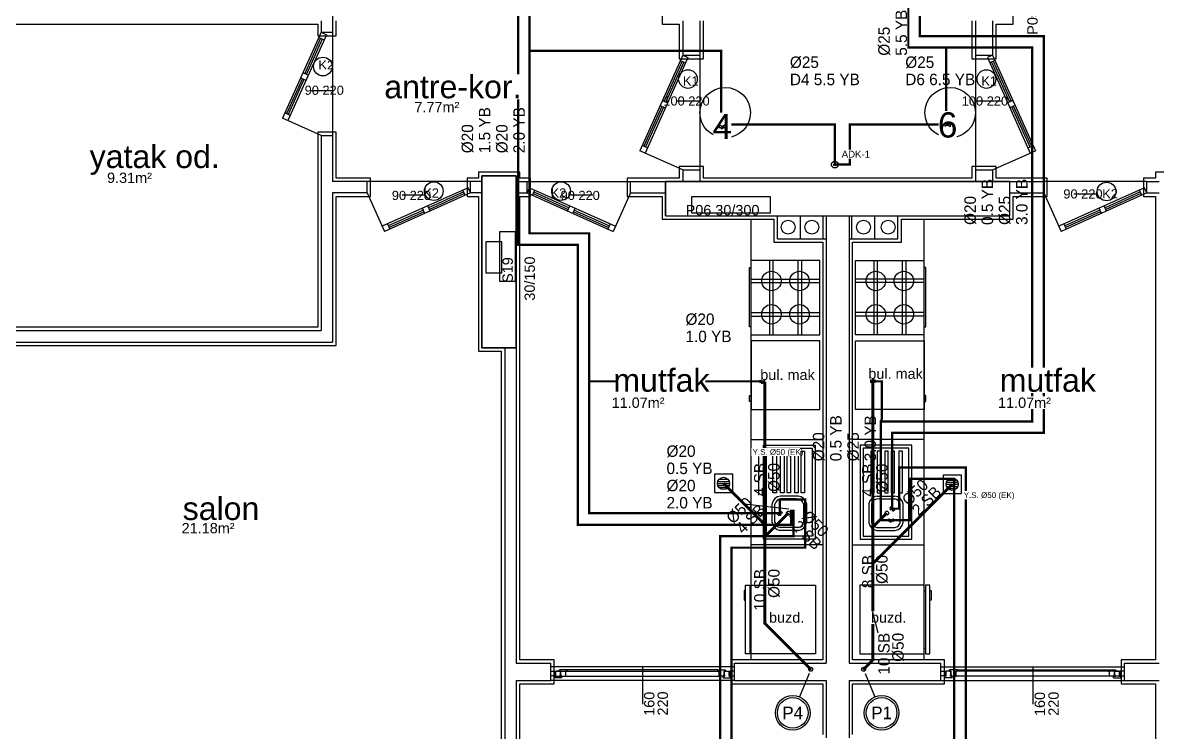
# Model space of a CAD drawing. Header units: centimetres. Extents: x -7420 to 31836, y -2 to 2802.
# Drawn here: x 10500 to 11489, y 514 to 1133 of the extents above; entities that cross this region are included whole.
import ezdxf
from ezdxf.enums import TextEntityAlignment as Align

# ---------------------------------------------------------------- set-up
doc = ezdxf.new("R2010")
doc.units = ezdxf.units.CM
doc.linetypes.add('BASMA HATTI', pattern=[31, 25, -6])
doc.linetypes.add('PISSU HATTI', pattern=[26, 20, -6])
for name, color, linetype in [('ROTAS-CIHAZ', 135, 'CONTINUOUS'), ('ROTAS-MIMARI', 8, 'CONTINUOUS'), ('ROTAS-MIMARI-KOLON', 8, 'CONTINUOUS'), ('ROTAS-MIMARI-YAZI', 8, 'CONTINUOUS'), ('ROTAS-PISSU-BORU-TAVANDAN', 6, 'PISSU HATTI'), ('ROTAS-PISSU-KOLONNO', 211, 'CONTINUOUS'), ('ROTAS-SEMBOL-KILAVUZ', 8, 'Continuous'), ('ROTAS-SICAKSU-BORU', 1, 'BASMA HATTI'), ('ROTAS-SOGUKSU-BORU', 5, 'CONTINUOUS'), ('ROTAS-TEFRIS', 15, 'CONTINUOUS'), ('ROTAS-TEMIZSU-CAP', 101, 'CONTINUOUS'), ('ROTAS-VANA', 1, 'CONTINUOUS')]:
    doc.layers.add(name, color=color, linetype=linetype)
doc.styles.add('ROTAS', font='arial.ttf')

# ---------------------------------------------------------------- blocks, each defined once
blk = doc.blocks.new('ROTAS-PIS-SU-CAP-SB')
for tag, p in [('PSCP_001', (0.833, 1.29)), ('PS_001', (0.833, 0.066))]:
    blk.add_attdef(tag, p, '', height=1)
blk = doc.blocks.new('ROTAS-YER-SUZGECI-PLAN')
for p, q in [((-6.7, 0), (6.7, 0)), ((-6.3, 2.3), (6.3, 2.3)), ((-4.9, 4.5), (4.9, 4.5)), ((-6.3, -2.3), (6.3, -2.3)), ((-4.9, -4.5), (4.9, -4.5))]:
    blk.add_line(p, q)
blk.add_lwpolyline([(-10, -10), (10, -10), (10, 10), (-10, 10)], close=True)
blk.add_circle((0, 0), 6.67)
blk = doc.blocks.new('ROTAS-PIS-SU-KOLON')
h = blk.add_hatch(color=256)
h.dxf.hatch_style = 1
h.paths.add_polyline_path([(1.5, 0), (1.5, 0.4), (1.3, 0.8), (1.1, 1.1), (0.8, 1.3), (0.4, 1.5), (0, 1.5), (-0.4, 1.5), (-0.8, 1.3), (-1.1, 1.1), (-1.3, 0.8), (-1.5, 0.4), (-1.5, 0), (-1.5, -0.4), (-1.3, -0.8), (-1.1, -1.1), (-0.8, -1.3), (-0.4, -1.5), (0, -1.5), (0.4, -1.5), (0.8, -1.3), (1.1, -1.1), (1.3, -0.8), (1.5, -0.4)])
blk.add_circle((0, 0), 3.5)
blk = doc.blocks.new('ROTAS-KURESEL-VANA')
for p, q in [((0, 3.1), (0, 8)), ((0, 8), (5.4, 8))]:
    blk.add_line(p, q)
for points in [[(-9, 5.8), (-9, -5), (0, 0.4)], [(9, 5.8), (9, -5), (0, 0.4)]]:
    blk.add_lwpolyline(points, close=True)
blk.add_circle((0, 0.4), 2.71)
blk.add_attdef('CAP', text='', height=10).set_placement((-1.1, 0), align=Align.CENTER)
blk = doc.blocks.new('ROTAS-TEMIZ-SU-CAP-MB')
for tag, p in [('SOCP_001', (0.833, 4.917)), ('SO_001', (0.833, 3.417)), ('SCCP_001', (0.833, 1.917)), ('SC_001', (0.833, 0.417))]:
    blk.add_attdef(tag, p, '', height=1)
blk = doc.blocks.new('ROTAS-KOLON-NO-PIS-SU')
for radius in [27.5, 24.3]:
    blk.add_circle((0, 0), radius)
blk.add_attdef('K', text='', height=20).set_placement((0, 0), align=Align.MIDDLE_CENTER)

msp = doc.modelspace()

# ---------------------------------------------------------------- linework, layer by layer
at = {"layer": 'ROTAS-MIMARI'}
for p, q in [((10770.41, 1154.24), (10770.41, 1124.24)), ((11057.41, 1141.26), (11057.41, 1131.24)), ((11363.41, 1131.24), (11363.41, 1141.26)), ((10435.41, 1131.24), (10757.41, 1131.24)), ((10757.41, 1131.24), (10757.41, 1121.24)), ((10760.41, 1134.24), (10760.41, 1124.24)), ((10773.41, 1121.24), (10773.41, 1134.24)), ((11057.41, 1131.24), (11072.41, 1131.24)), ((11072.41, 1131.24), (11072.41, 1101.24)), ((11075.41, 1134.24), (11075.41, 1104.24)), ((11090.41, 1134.24), (11090.41, 1104.24)), ((11093.41, 1101.24), (11093.41, 1134.24)), ((11327.41, 1134.24), (11327.41, 1101.24)), ((11330.41, 1134.24), (11330.41, 1104.24)), ((11345.41, 1134.24), (11345.41, 1104.24)), ((11348.41, 1101.24), (11348.41, 1131.24)), ((11348.41, 1131.24), (11363.41, 1131.24)), ((10760.41, 1124.24), (10726.77, 1049.35)), ((10764.97, 1122.19), (10731.33, 1047.31)), ((10759.85, 1119.01), (10746.1, 1088.41)), ((10761.29, 1118.36), (10747.54, 1087.76)), ((10757.41, 1121.24), (10773.41, 1121.24)), ((10758.36, 1119.68), (10762.92, 1117.63)), ((10760.41, 1124.24), (10770.41, 1124.24)), ((10760.41, 1124.24), (10764.97, 1122.19)), ((10770.41, 1124.24), (10770.41, 1034.24)), ((11075.41, 1104.24), (11038.03, 1021.03)), ((11079.97, 1102.19), (11042.59, 1018.99)), ((11074.85, 1099.01), (11059.23, 1064.25)), ((11076.29, 1098.36), (11060.67, 1063.6)), ((11072.41, 1101.24), (11093.41, 1101.24)), ((11073.36, 1099.68), (11077.92, 1097.63)), ((11075.41, 1104.24), (11090.41, 1104.24)), ((11075.41, 1104.24), (11079.97, 1102.19)), ((11090.41, 1104.24), (11090.41, 1004.24)), ((11327.41, 1101.24), (11348.41, 1101.24)), ((11330.41, 1104.24), (11345.41, 1104.24)), ((11330.41, 1104.24), (11330.41, 1004.24)), ((11345.41, 1104.24), (11340.85, 1102.19)), ((11340.85, 1102.19), (11378.24, 1018.99)), ((11347.46, 1099.68), (11342.9, 1097.63)), ((11344.54, 1098.36), (11360.16, 1063.6)), ((11345.41, 1104.24), (11382.8, 1021.03)), ((11345.98, 1099.01), (11361.59, 1064.25)), ((10744.61, 1089.08), (10749.17, 1087.03)), ((10744.05, 1083.85), (10730.3, 1053.25)), ((10745.49, 1083.2), (10731.74, 1052.6)), ((10742.56, 1084.51), (10747.12, 1082.47)), ((10751.62, 1073.5), (10770.41, 1073.5)), ((11057.18, 1059.69), (11041.56, 1024.93)), ((11058.62, 1059.04), (11043, 1024.28)), ((11055.69, 1060.35), (11060.26, 1058.31)), ((11057.74, 1064.92), (11062.3, 1062.87)), ((11090.41, 1064.35), (11070.41, 1064.35)), ((11353.54, 1064.35), (11330.41, 1064.35)), ((11363.08, 1064.92), (11358.52, 1062.87)), ((11365.13, 1060.35), (11360.57, 1058.31)), ((11362.2, 1059.04), (11377.82, 1024.28)), ((11363.64, 1059.69), (11379.26, 1024.93)), ((10760.41, 1034.24), (10726.77, 1049.35)), ((10733.38, 1051.87), (10728.81, 1053.92)), ((10773.41, 1037.24), (10757.41, 1037.24)), ((10757.41, 1037.24), (10757.41, 867.24)), ((10760.41, 1034.24), (10760.41, 864.24)), ((10760.41, 1034.24), (10770.41, 1034.24)), ((10770.41, 1034.24), (10770.41, 994.24)), ((10773.41, 997.24), (10773.41, 1037.24)), ((11075.41, 1004.24), (11038.03, 1021.03)), ((11044.64, 1023.55), (11040.08, 1025.6)), ((11345.41, 1004.24), (11382.8, 1021.03)), ((11376.19, 1023.55), (11380.75, 1025.6)), ((10933.41, 1002.24), (10897.41, 1002.24)), ((10897.41, 1002.24), (10897.41, 997.24)), ((10933.41, 997.24), (10933.41, 1002.24)), ((11093.41, 1007.24), (11072.41, 1007.24)), ((11072.41, 1007.24), (11072.41, 997.24)), ((11075.41, 1004.24), (11075.41, 994.24)), ((11075.41, 1004.24), (11090.41, 1004.24)), ((11090.41, 1004.24), (11090.41, 994.24)), ((11093.41, 997.24), (11093.41, 1007.24)), ((11348.41, 1007.24), (11327.41, 1007.24)), ((11327.41, 1007.24), (11327.41, 997.24)), ((11330.41, 1004.24), (11345.41, 1004.24)), ((11330.41, 1004.24), (11330.41, 994.24)), ((11345.41, 1004.24), (11345.41, 994.24)), ((11348.41, 997.24), (11348.41, 1007.24)), ((11523.41, 1002.24), (11487.41, 1002.24)), ((11487.41, 1002.24), (11487.41, 997.24)), ((10800.57, 994.24), (10770.41, 994.24)), ((10803.57, 997.24), (10773.41, 997.24)), ((10800.57, 984.24), (10800.57, 994.24)), ((10890.57, 994.24), (10800.57, 994.24)), ((10803.57, 981.24), (10803.57, 997.24)), ((10888.52, 988.8), (10813.64, 955.15)), ((10897.41, 997.24), (10887.57, 997.24)), ((10887.57, 997.24), (10887.57, 981.24)), ((10890.57, 984.24), (10888.52, 988.8)), ((10900.41, 994.24), (10890.57, 994.24)), ((10890.57, 984.24), (10890.57, 994.24)), ((10930.41, 994.24), (10939.91, 994.24)), ((10942.91, 997.24), (10933.41, 997.24)), ((10939.91, 984.24), (10939.91, 994.24)), ((10939.91, 994.24), (11029.91, 994.24)), ((10939.91, 984.24), (10941.96, 988.8)), ((10941.96, 988.8), (11016.84, 955.15)), ((10942.91, 981.24), (10942.91, 997.24)), ((11060.41, 997.24), (11026.91, 997.24)), ((11026.91, 997.24), (11026.91, 981.24)), ((11029.91, 994.24), (11060.41, 994.24)), ((11029.91, 984.24), (11029.91, 994.24)), ((11072.41, 997.24), (11060.41, 997.24)), ((11327.41, 997.24), (11093.41, 997.24)), ((11360.41, 997.24), (11348.41, 997.24)), ((11392.91, 997.24), (11360.41, 997.24)), ((11360.41, 994.24), (11389.91, 994.24)), ((11389.91, 984.24), (11389.91, 994.24)), ((11479.91, 994.24), (11389.91, 994.24)), ((11392.91, 981.24), (11392.91, 997.24)), ((11477.86, 988.8), (11402.98, 955.15)), ((11487.41, 997.24), (11476.91, 997.24)), ((11476.91, 997.24), (11476.91, 981.24)), ((11479.91, 984.24), (11477.86, 988.8)), ((11479.91, 994.24), (11490.41, 994.24)), ((11479.91, 984.24), (11479.91, 994.24)), ((10770.41, 984.24), (10770.41, 854.24)), ((10800.57, 984.24), (10770.41, 984.24)), ((10773.41, 851.24), (10773.41, 981.24)), ((10773.41, 981.24), (10803.57, 981.24)), ((10800.57, 984.24), (10815.69, 950.59)), ((10890.57, 984.24), (10815.69, 950.59)), ((10850.24, 982.38), (10830.92, 982.38)), ((10884.7, 985.11), (10854.1, 971.36)), ((10885.34, 983.67), (10854.74, 969.92)), ((10886.01, 982.19), (10883.96, 986.75)), ((10887.57, 981.24), (10897.41, 981.24)), ((10900.41, 984.24), (10890.57, 984.24)), ((10897.41, 981.24), (10897.41, 846.24)), ((10930.41, 984.24), (10939.91, 984.24)), ((10933.41, 846.24), (10933.41, 981.24)), ((10933.41, 981.24), (10942.91, 981.24)), ((10939.91, 984.24), (11014.79, 950.59)), ((10944.47, 982.19), (10946.52, 986.75)), ((10945.14, 983.67), (10975.74, 969.92)), ((10945.79, 985.11), (10976.39, 971.36)), ((10997.26, 982.38), (10977.93, 982.38)), ((11029.91, 984.24), (11014.79, 950.59)), ((11026.91, 981.24), (11057.41, 981.24)), ((11029.91, 984.24), (11060.41, 984.24)), ((11057.41, 981.24), (11057.41, 961.24)), ((11360.41, 984.24), (11389.91, 984.24)), ((11363.41, 961.24), (11363.41, 981.24)), ((11363.41, 981.24), (11392.91, 981.24)), ((11389.91, 984.24), (11405.03, 950.59)), ((11479.91, 984.24), (11405.03, 950.59)), ((11435.59, 983.23), (11416.26, 983.23)), ((11474.04, 985.11), (11443.44, 971.36)), ((11474.68, 983.67), (11444.08, 969.92)), ((11475.35, 982.19), (11473.3, 986.75)), ((11476.91, 981.24), (11487.41, 981.24)), ((11479.91, 984.24), (11490.41, 984.24)), ((11487.41, 981.24), (11487.41, 849.24)), ((10849.54, 969.31), (10818.94, 955.56)), ((10850.85, 966.39), (10848.8, 970.95)), ((10855.41, 968.44), (10853.36, 973)), ((10975.07, 968.44), (10977.12, 973)), ((10979.63, 966.39), (10981.68, 970.95)), ((10980.95, 969.31), (11011.55, 955.56)), ((11438.88, 969.31), (11408.28, 955.56)), ((11440.19, 966.39), (11438.14, 970.95)), ((11444.75, 968.44), (11442.7, 973)), ((10850.18, 967.87), (10819.58, 954.12)), ((10980.3, 967.87), (11010.9, 954.12)), ((11057.41, 961.24), (11154.91, 961.24)), ((11134.97, 577.24), (11134.97, 961.24)), ((11154.91, 961.24), (11154.91, 941.24)), ((11157.91, 964.24), (11200.41, 964.24)), ((11157.91, 944.24), (11157.91, 964.24)), ((11157.91, 944.24), (11157.91, 964.24)), ((11157.91, 944.24), (11157.91, 964.24)), ((11157.91, 944.24), (11157.91, 964.24)), ((11177.91, 944.24), (11177.91, 964.24)), ((11197.91, 944.24), (11197.91, 964.24)), ((11200.41, 964.24), (11200.41, 574.24)), ((11220.41, 964.24), (11220.41, 574.24)), ((11220.41, 964.24), (11262.91, 964.24)), ((11222.91, 944.24), (11222.91, 964.24)), ((11242.91, 944.24), (11242.91, 964.24)), ((11262.91, 944.24), (11262.91, 964.24)), ((11262.91, 944.24), (11262.91, 964.24)), ((11262.91, 944.24), (11262.91, 964.24)), ((11262.91, 944.24), (11262.91, 964.24)), ((11262.91, 944.24), (11262.91, 964.24)), ((11265.91, 941.24), (11265.91, 961.24)), ((11265.91, 961.24), (11363.41, 961.24)), ((11285.86, 577.24), (11285.86, 961.24)), ((11439.52, 967.87), (11408.92, 954.12)), ((10818.2, 957.2), (10820.25, 952.64)), ((11012.28, 957.2), (11010.23, 952.64)), ((11407.54, 957.2), (11409.59, 952.64)), ((11154.91, 941.24), (11197.41, 941.24)), ((11157.91, 944.24), (11200.41, 944.24)), ((11197.41, 941.24), (11197.41, 577.24)), ((11220.41, 944.24), (11262.91, 944.24)), ((11223.41, 941.24), (11265.91, 941.24)), ((11223.41, 577.24), (11223.41, 941.24)), ((11133.67, 877.6), (11133.68, 919.36)), ((11133.68, 919.36), (11134.96, 919.36)), ((11194.96, 925.46), (11134.96, 925.46)), ((11134.96, 860.46), (11134.96, 925.46)), ((11151.06, 925.46), (11151.05, 860.46)), ((11154.06, 925.46), (11154.05, 860.46)), ((11175.87, 925.46), (11175.87, 860.46)), ((11178.87, 925.46), (11178.87, 860.46)), ((11194.96, 860.46), (11194.96, 925.46)), ((11225.86, 860.46), (11225.86, 925.46)), ((11225.86, 925.46), (11285.86, 925.46)), ((11241.95, 925.46), (11241.95, 860.46)), ((11244.95, 925.46), (11244.95, 860.46)), ((11266.77, 925.46), (11266.77, 860.46)), ((11269.77, 925.46), (11269.77, 860.46)), ((11285.86, 860.46), (11285.86, 925.46)), ((11287.15, 919.36), (11285.86, 919.36)), ((11287.15, 877.6), (11287.15, 919.36)), ((11134.96, 909.04), (11194.96, 909.04)), ((11134.96, 906.04), (11194.96, 906.04)), ((11285.86, 909.04), (11225.86, 909.04)), ((11285.86, 906.04), (11225.86, 906.04)), ((11134.96, 879.89), (11194.96, 879.88)), ((11285.86, 879.89), (11225.86, 879.88)), ((11133.67, 867.6), (11133.67, 877.6)), ((11134.96, 876.89), (11194.96, 876.88)), ((11285.86, 876.89), (11225.86, 876.88)), ((11287.15, 867.6), (11287.15, 877.6)), ((10435.41, 864.24), (10760.41, 864.24)), ((10757.41, 867.24), (10438.41, 867.24)), ((11134.96, 867.6), (11133.67, 867.6)), ((11134.96, 860.46), (11194.96, 860.46)), ((11285.86, 860.46), (11225.86, 860.46)), ((11285.86, 867.6), (11287.15, 867.6)), ((10435.41, 854.24), (10770.41, 854.24)), ((10468.41, 851.24), (10773.41, 851.24)), ((11134.97, 855.4), (11134.96, 795.4)), ((11194.97, 855.39), (11134.97, 855.4)), ((11194.96, 795.39), (11194.97, 855.39)), ((11225.85, 795.39), (11225.86, 855.39)), ((11225.86, 855.39), (11285.86, 855.4)), ((11285.86, 855.4), (11285.86, 795.4)), ((10897.41, 846.24), (10917.41, 846.24)), ((10917.41, 846.24), (10917.41, 482.24)), ((10920.41, 849.24), (10920.41, 479.24)), ((10930.41, 849.24), (10930.41, 574.24)), ((10933.41, 577.24), (10933.41, 846.24)), ((11487.41, 849.24), (11487.41, 577.24)), ((11133.67, 802.53), (11133.67, 807.52)), ((11133.67, 807.52), (11134.96, 807.52)), ((11134.96, 802.53), (11133.67, 802.53)), ((11287.15, 807.52), (11285.86, 807.52)), ((11285.86, 802.53), (11287.15, 802.53)), ((11287.15, 802.53), (11287.15, 807.52)), ((11134.96, 795.4), (11194.96, 795.39)), ((11285.86, 795.4), (11225.86, 795.39)), ((11134.97, 769.35), (11197.41, 769.35)), ((11145.81, 682.54), (11145.81, 764.35)), ((11145.81, 764.35), (11190.81, 764.35)), ((11148.31, 685.04), (11148.31, 761.85)), ((11148.31, 761.85), (11188.31, 761.85)), ((11188.31, 761.85), (11188.31, 685.04)), ((11190.81, 764.35), (11190.81, 682.54)), ((11285.86, 769.35), (11223.41, 769.35)), ((11230.01, 764.35), (11230.01, 682.54)), ((11275.01, 764.35), (11230.01, 764.35)), ((11232.51, 761.85), (11232.51, 685.04)), ((11272.51, 761.85), (11232.51, 761.85)), ((11272.51, 685.04), (11272.51, 761.85)), ((11275.01, 682.54), (11275.01, 764.35)), ((11154.02, 722.95), (11154.02, 758.99)), ((11154.02, 758.99), (11157.02, 758.99)), ((11157.02, 758.99), (11157.02, 722.95)), ((11160.77, 722.95), (11160.77, 758.99)), ((11160.77, 758.99), (11163.77, 758.99)), ((11163.77, 758.99), (11163.77, 722.95)), ((11166.33, 722.95), (11166.33, 758.99)), ((11166.33, 758.99), (11169.33, 758.99)), ((11169.33, 758.99), (11169.33, 722.95)), ((11173.07, 722.95), (11173.07, 758.99)), ((11173.07, 758.99), (11176.07, 758.99)), ((11176.07, 758.99), (11176.07, 722.95)), ((11178.64, 722.95), (11178.64, 758.99)), ((11178.64, 758.99), (11181.64, 758.99)), ((11181.64, 758.99), (11181.64, 722.95)), ((11239.19, 758.99), (11239.19, 722.95)), ((11242.19, 758.99), (11239.19, 758.99)), ((11242.19, 722.95), (11242.19, 758.99)), ((11244.75, 758.99), (11244.75, 722.95)), ((11247.75, 758.99), (11244.75, 758.99)), ((11247.75, 722.95), (11247.75, 758.99)), ((11251.49, 758.99), (11251.49, 722.95)), ((11254.49, 758.99), (11251.49, 758.99)), ((11254.49, 722.95), (11254.49, 758.99)), ((11257.06, 758.99), (11257.06, 722.95)), ((11260.06, 758.99), (11257.06, 758.99)), ((11260.06, 722.95), (11260.06, 758.99)), ((11263.8, 758.99), (11263.8, 722.95)), ((11266.8, 758.99), (11263.8, 758.99)), ((11266.8, 722.95), (11266.8, 758.99)), ((11157.02, 722.95), (11154.02, 722.95)), ((11163.77, 722.95), (11160.77, 722.95)), ((11169.33, 722.95), (11166.33, 722.95)), ((11176.07, 722.95), (11173.07, 722.95)), ((11181.64, 722.95), (11178.64, 722.95)), ((11239.19, 722.95), (11242.19, 722.95)), ((11244.75, 722.95), (11247.75, 722.95)), ((11251.49, 722.95), (11254.49, 722.95)), ((11257.06, 722.95), (11260.06, 722.95)), ((11263.8, 722.95), (11266.8, 722.95)), ((11153.31, 696.82), (11153.31, 713.19)), ((11155.81, 697.06), (11155.81, 712.95)), ((11176.05, 720.03), (11160.62, 720.03)), ((11174.33, 717.53), (11160.62, 717.53)), ((11180.81, 713.14), (11180.81, 696.88)), ((11183.31, 713.42), (11183.31, 696.59)), ((11237.51, 713.42), (11237.51, 696.59)), ((11240.01, 713.14), (11240.01, 696.88)), ((11244.78, 720.03), (11260.21, 720.03)), ((11246.5, 717.53), (11260.21, 717.53)), ((11265.01, 697.06), (11265.01, 712.95)), ((11267.51, 696.82), (11267.51, 713.19)), ((11176.2, 692.54), (11160.47, 692.54)), ((11244.63, 692.54), (11260.36, 692.54)), ((11190.81, 682.54), (11145.81, 682.54)), ((11188.31, 685.04), (11148.31, 685.04)), ((11176.41, 690.04), (11160.26, 690.04)), ((11230.01, 682.54), (11275.01, 682.54)), ((11232.51, 685.04), (11272.51, 685.04)), ((11244.42, 690.04), (11260.57, 690.04)), ((11197.41, 677.54), (11134.97, 677.54)), ((11223.41, 677.54), (11285.86, 677.54)), ((11130.13, 637.66), (11129.04, 637.66)), ((11129.04, 637.66), (11129.04, 629.34)), ((11130.13, 582.43), (11130.13, 642.43)), ((11130.13, 642.43), (11133.98, 642.43)), ((11130.13, 629.34), (11130.13, 637.66)), ((11133.98, 642.43), (11133.98, 582.43)), ((11134.96, 637.43), (11133.98, 637.43)), ((11134.97, 582.43), (11134.96, 642.43)), ((11134.96, 642.43), (11191.11, 642.43)), ((11191.11, 642.43), (11191.12, 582.43)), ((11285.86, 642.43), (11229.71, 642.43)), ((11229.71, 642.43), (11229.71, 582.43)), ((11285.86, 582.43), (11285.86, 642.43)), ((11285.86, 637.43), (11286.85, 637.43)), ((11286.85, 642.43), (11286.84, 582.43)), ((11290.69, 642.43), (11286.85, 642.43)), ((11290.69, 582.43), (11290.69, 642.43)), ((11290.69, 637.66), (11291.78, 637.66)), ((11290.69, 629.34), (11290.69, 637.66)), ((11291.78, 637.66), (11291.78, 629.34)), ((11129.04, 629.34), (11130.13, 629.34)), ((11291.78, 629.34), (11290.69, 629.34)), ((11134.97, 587.43), (11133.98, 587.43)), ((11285.86, 587.43), (11286.84, 587.43)), ((10930.41, 574.24), (10960.41, 574.24)), ((10963.41, 577.24), (10933.41, 577.24)), ((10960.41, 559.24), (10960.41, 574.24)), ((10963.41, 556.24), (10963.41, 577.24)), ((11197.41, 577.24), (11117.41, 577.24)), ((11117.41, 577.24), (11117.41, 556.24)), ((11120.41, 559.24), (11120.41, 574.24)), ((11120.41, 574.24), (11200.41, 574.24)), ((11133.98, 582.43), (11130.13, 582.43)), ((11191.12, 582.43), (11134.97, 582.43)), ((11220.41, 574.24), (11300.41, 574.24)), ((11303.41, 577.24), (11223.41, 577.24)), ((11229.71, 582.43), (11285.86, 582.43)), ((11286.84, 582.43), (11290.69, 582.43)), ((11300.41, 559.24), (11300.41, 574.24)), ((11303.41, 556.24), (11303.41, 577.24)), ((11487.41, 577.24), (11457.41, 577.24)), ((11457.41, 577.24), (11457.41, 556.24)), ((11460.41, 559.24), (11460.41, 574.24)), ((11460.41, 574.24), (11490.41, 574.24)), ((11120.41, 571.05), (10960.41, 571.05)), ((10960.41, 567.24), (10964.41, 567.24)), ((10964.41, 567.24), (10964.41, 563.24)), ((10964.91, 567.24), (11106.01, 567.24)), ((10968.91, 567.24), (10964.91, 567.24)), ((10964.91, 563.04), (10964.91, 567.24)), ((11106.01, 568.64), (10968.01, 568.64)), ((10968.01, 567.24), (10968.01, 568.64)), ((10974.81, 568.64), (10968.01, 568.64)), ((10968.01, 567.24), (10969.21, 567.24)), ((10968.91, 564.04), (10968.61, 564.04)), ((10968.61, 563.04), (10968.61, 564.04)), ((10968.91, 564.04), (10968.91, 567.24)), ((10969.21, 564.04), (10969.21, 567.24)), ((10969.51, 564.04), (10969.21, 564.04)), ((10969.51, 563.54), (10969.21, 563.54)), ((10969.21, 563.04), (10969.21, 563.54)), ((10969.51, 563.54), (10969.51, 564.04)), ((10973.61, 563.04), (10973.61, 567.24)), ((10974.81, 567.24), (10973.61, 567.24)), ((10974.81, 567.24), (10974.81, 568.64)), ((11040.41, 571.05), (11040.41, 538.73)), ((11106.01, 567.24), (11106.01, 568.64)), ((11106.01, 568.64), (11112.81, 568.64)), ((11106.01, 567.24), (11107.21, 567.24)), ((11107.21, 563.04), (11107.21, 567.24)), ((11111.31, 563.54), (11111.31, 564.04)), ((11111.31, 564.04), (11111.61, 564.04)), ((11111.31, 563.54), (11111.61, 563.54)), ((11112.81, 567.24), (11111.61, 567.24)), ((11111.61, 564.04), (11111.61, 567.24)), ((11111.61, 563.04), (11111.61, 563.54)), ((11111.91, 567.24), (11115.91, 567.24)), ((11111.91, 564.04), (11111.91, 567.24)), ((11111.91, 564.04), (11112.21, 564.04)), ((11112.21, 563.04), (11112.21, 564.04)), ((11112.81, 567.24), (11112.81, 568.64)), ((11115.91, 563.04), (11115.91, 567.24)), ((11120.41, 567.24), (11116.41, 567.24)), ((11116.41, 567.24), (11116.41, 563.24)), ((11300.41, 571.05), (11460.41, 571.05)), ((11300.41, 567.24), (11304.41, 567.24)), ((11304.41, 567.24), (11304.41, 563.24)), ((11308.91, 567.24), (11304.91, 567.24)), ((11304.91, 563.04), (11304.91, 567.24)), ((11308.01, 567.24), (11308.01, 568.64)), ((11314.81, 568.64), (11308.01, 568.64)), ((11308.01, 567.24), (11309.21, 567.24)), ((11308.91, 564.04), (11308.61, 564.04)), ((11308.61, 563.04), (11308.61, 564.04)), ((11308.91, 564.04), (11308.91, 567.24)), ((11309.21, 564.04), (11309.21, 567.24)), ((11309.51, 564.04), (11309.21, 564.04)), ((11309.51, 563.54), (11309.21, 563.54)), ((11309.21, 563.04), (11309.21, 563.54)), ((11309.51, 563.54), (11309.51, 564.04)), ((11313.61, 563.04), (11313.61, 567.24)), ((11314.81, 567.24), (11313.61, 567.24)), ((11314.81, 568.64), (11452.81, 568.64)), ((11314.81, 567.24), (11314.81, 568.64)), ((11455.91, 567.24), (11314.81, 567.24)), ((11380.41, 571.05), (11380.41, 538.73)), ((11446.01, 567.24), (11446.01, 568.64)), ((11446.01, 568.64), (11452.81, 568.64)), ((11446.01, 567.24), (11447.21, 567.24)), ((11447.21, 563.04), (11447.21, 567.24)), ((11451.31, 563.54), (11451.31, 564.04)), ((11451.31, 564.04), (11451.61, 564.04)), ((11451.31, 563.54), (11451.61, 563.54)), ((11452.81, 567.24), (11451.61, 567.24)), ((11451.61, 564.04), (11451.61, 567.24)), ((11451.61, 563.04), (11451.61, 563.54)), ((11451.91, 567.24), (11455.91, 567.24)), ((11451.91, 564.04), (11451.91, 567.24)), ((11451.91, 564.04), (11452.21, 564.04)), ((11452.21, 563.04), (11452.21, 564.04)), ((11452.81, 567.24), (11452.81, 568.64)), ((11455.91, 563.04), (11455.91, 567.24)), ((11460.41, 567.24), (11456.41, 567.24)), ((11456.41, 567.24), (11456.41, 563.24)), ((10930.41, 559.24), (10930.41, 479.24)), ((10930.41, 559.24), (10960.41, 559.24)), ((10933.41, 446.24), (10933.41, 556.24)), ((10933.41, 556.24), (10963.41, 556.24)), ((10964.41, 563.24), (10960.41, 563.24)), ((11120.41, 559.24), (10960.41, 559.24)), ((10963.71, 563.04), (11107.21, 563.04)), ((10963.71, 561.64), (10963.71, 563.04)), ((10964.91, 563.04), (10963.71, 563.04)), ((10970.11, 561.64), (10963.71, 561.64)), ((10970.11, 563.04), (10968.61, 563.04)), ((10969.21, 563.04), (10973.61, 563.04)), ((10970.11, 561.64), (10970.11, 563.04)), ((11111.61, 563.04), (11107.21, 563.04)), ((11110.71, 561.64), (11110.71, 563.04)), ((11110.71, 563.04), (11112.21, 563.04)), ((11110.71, 561.64), (11117.11, 561.64)), ((11115.91, 563.04), (11117.11, 563.04)), ((11116.41, 563.24), (11120.41, 563.24)), ((11117.11, 561.64), (11117.11, 563.04)), ((11117.41, 556.24), (11197.41, 556.24)), ((11120.41, 559.24), (11200.41, 559.24)), ((11197.41, 556.24), (11197.41, 512.24)), ((11200.41, 559.24), (11200.41, 509.24)), ((11220.41, 559.24), (11220.41, 509.24)), ((11220.41, 559.24), (11300.41, 559.24)), ((11223.41, 512.24), (11223.41, 556.24)), ((11223.41, 556.24), (11303.41, 556.24)), ((11304.41, 563.24), (11300.41, 563.24)), ((11300.41, 559.24), (11460.41, 559.24)), ((11303.71, 561.64), (11303.71, 563.04)), ((11304.91, 563.04), (11303.71, 563.04)), ((11310.11, 561.64), (11303.71, 561.64)), ((11310.11, 563.04), (11308.61, 563.04)), ((11309.21, 563.04), (11313.61, 563.04)), ((11310.11, 561.64), (11310.11, 563.04)), ((11457.11, 563.04), (11313.61, 563.04)), ((11451.61, 563.04), (11447.21, 563.04)), ((11450.71, 561.64), (11450.71, 563.04)), ((11450.71, 563.04), (11452.21, 563.04)), ((11450.71, 561.64), (11457.11, 561.64)), ((11455.91, 563.04), (11457.11, 563.04)), ((11456.41, 563.24), (11460.41, 563.24)), ((11457.11, 561.64), (11457.11, 563.04)), ((11457.41, 556.24), (11487.41, 556.24)), ((11460.41, 559.24), (11490.41, 559.24)), ((11487.41, 556.24), (11487.41, 482.24))]:
    msp.add_line(p, q, dxfattribs=at)
for points in [[(10900.41, 849.24), (10900.41, 999.24)], [(10900.41, 999.24), (10930.41, 999.24)], [(10930.41, 999.24), (10930.41, 849.24)], [(11060.41, 964.24), (11060.41, 994.24)], [(11060.41, 994.24), (11360.41, 994.24)], [(11360.41, 964.24), (11360.41, 994.24)], [(11060.41, 964.24), (11360.41, 964.24)], [(10930.41, 849.24), (10900.41, 849.24)], [(11160.62, 720.03), (11158.02, 719.3), (11155.83, 717.82), (11154.21, 715.74), (11153.31, 713.19)], [(11160.9, 717.54), (11159.12, 717.05), (11157.62, 716.06), (11156.48, 714.67), (11155.81, 712.95)], [(11180.81, 713.14), (11179.9, 715.1), (11178.4, 716.57), (11176.49, 717.42), (11174.33, 717.53)], [(11183.31, 713.42), (11182.37, 715.89), (11180.75, 717.9), (11178.59, 719.32), (11176.05, 720.03)], [(11244.78, 720.03), (11242.23, 719.32), (11240.08, 717.9), (11238.46, 715.89), (11237.51, 713.42)], [(11246.5, 717.53), (11244.34, 717.42), (11242.42, 716.57), (11240.92, 715.1), (11240.01, 713.14)], [(11265.01, 712.95), (11264.35, 714.67), (11263.21, 716.06), (11261.7, 717.05), (11259.93, 717.54)], [(11267.51, 713.19), (11266.61, 715.74), (11264.99, 717.82), (11262.81, 719.3), (11260.21, 720.03)], [(11153.31, 696.82), (11154.17, 694.36), (11155.7, 692.32), (11157.77, 690.84), (11160.26, 690.04)], [(11155.81, 697.06), (11156.42, 695.44), (11157.46, 694.1), (11158.83, 693.1), (11160.47, 692.54)], [(11176.2, 692.54), (11177.79, 693.08), (11179.14, 694.03), (11180.17, 695.32), (11180.81, 696.88)], [(11176.41, 690.04), (11178.84, 690.81), (11180.88, 692.24), (11182.41, 694.21), (11183.31, 696.59)], [(11237.51, 696.59), (11238.41, 694.21), (11239.94, 692.24), (11241.99, 690.81), (11244.42, 690.04)], [(11240.01, 696.88), (11240.66, 695.32), (11241.69, 694.03), (11243.04, 693.08), (11244.63, 692.54)], [(11260.36, 692.54), (11261.99, 693.1), (11263.37, 694.1), (11264.4, 695.44), (11265.01, 697.06)], [(11260.57, 690.04), (11263.05, 690.84), (11265.12, 692.32), (11266.66, 694.36), (11267.51, 696.82)]]:
    msp.add_lwpolyline(points, dxfattribs=at)
for centre, radius in [((10761.95, 1094.42), 8.14), ((11080.02, 1083.5), 8.14), ((11340.02, 1083.5), 8.14), ((11112.41, 1054.24), 22), ((11308.41, 1054.24), 22), ((10858.58, 985.84), 8.14), ((10969.49, 985.84), 8.14), ((11444.7, 985.48), 8.14), ((11167.35, 954.35), 6.03), ((11187.97, 954.35), 6.03), ((11232.97, 954.35), 6.03), ((11254.39, 954.35), 6.03), ((11152.74, 907.47), 8.48), ((11177.19, 907.47), 8.48), ((11243.64, 907.47), 8.48), ((11268.08, 907.47), 8.48), ((11152.74, 878.46), 8.48), ((11177.19, 878.46), 8.48), ((11243.64, 878.46), 8.48), ((11268.08, 878.46), 8.48), ((11167.54, 705.15), 1.68), ((11253.28, 705.15), 1.68)]:
    msp.add_circle(centre, radius, dxfattribs=at)
at = {"layer": 'ROTAS-MIMARI-KOLON'}
for points in [[(10930.41, 999.24), (10900.41, 999.24), (10900.41, 849.24), (10930.41, 849.24), (10930.41, 999.24)], [(11360.41, 964.24), (11360.41, 994.24), (11060.41, 994.24), (11060.41, 964.24), (11360.41, 964.24)], [(11083.08, 966.75), (11152.06, 966.75), (11152.06, 980.72), (11083.08, 980.72), (11083.08, 966.75)], [(10929.77, 907.24), (10929.77, 950.35), (10915.8, 950.35), (10915.8, 907.24), (10929.77, 907.24)], [(10917.98, 914.69), (10917.98, 941.72), (10904.02, 941.72), (10904.02, 914.69), (10917.98, 914.69)]]:
    msp.add_lwpolyline(points, dxfattribs=at)
at = {"layer": 'ROTAS-PISSU-BORU-TAVANDAN', "const_width": 2.5}
for points in [[(11146.93, 819.36), (11146.93, 695.05)], [(11241.06, 820.39), (11241.06, 692.93)], [(11110.99, 730.99), (11146.93, 695.05)], [(11310.21, 730.27), (11241.06, 661.12)], [(11167.54, 705.15), (11146.93, 684.54)], [(11253.28, 705.15), (11241.06, 692.93)], [(11146.93, 695.05), (11146.93, 684.54)], [(11241.06, 692.93), (11241.06, 661.12)], [(11146.93, 684.54), (11146.93, 609.07), (11187, 569)], [(11241.06, 661.12), (11241.06, 577.06), (11233, 569)]]:
    msp.add_lwpolyline(points, dxfattribs=at)
at = {"layer": 'ROTAS-PISSU-KOLONNO'}
for p, q in [((11185.47, 565.3), (11177.05, 544.98)), ((11234.53, 565.3), (11242.95, 544.98))]:
    msp.add_line(p, q, dxfattribs=at)
at = {"layer": 'ROTAS-SEMBOL-KILAVUZ'}
for p, q in [((11167.95, 708.47), (11128.96, 713.02)), ((11149.89, 694.84), (11157.24, 694.84))]:
    msp.add_line(p, q, dxfattribs=at)
at = {"layer": 'ROTAS-SICAKSU-BORU', "const_width": 2}
for points in [[(11225, 363), (11322, 363), (11322, 745), (11264, 745), (11264, 709), (11258, 709), (11258, 775), (11390, 775), (11390, 1121), (11282, 1121), (11282, 1443), (11372, 1443), (11372, 1383), (11466, 1383), (11466, 1535), (11510, 1535), (11510, 1593), (11366, 1593), (11366, 1615), (11394, 1615), (11394, 1703), (11457, 1703)], [(11165, 363), (11108, 363), (11108, 685), (11172, 685), (11172, 707), (11170, 707), (11170, 695), (10984, 695), (10984, 939), (10932, 939), (10932, 1261), (10980, 1261), (10980, 1397), (11040, 1397), (11040, 1583), (10917, 1583)]]:
    msp.add_lwpolyline(points, dxfattribs=at)
at = {"layer": 'ROTAS-SOGUKSU-BORU', "const_width": 2}
for points in [[(11225, 373), (11312, 373), (11312, 735), (11274, 735), (11274, 699), (11248, 699), (11248, 785), (11380, 785), (11380, 1111), (11272, 1111), (11272, 1453), (11382, 1453), (11382, 1393), (11456, 1393), (11456, 1545), (11500, 1545), (11500, 1583), (11356, 1583), (11356, 1625), (11384, 1625), (11384, 1713), (11457, 1713)], [(11165, 373), (11118, 373), (11118, 675), (11182, 675), (11182, 717), (11160, 717), (11160, 705), (10994, 705), (10994, 949), (10942, 949), (10942, 1251), (10990, 1251), (10990, 1387), (11050, 1387), (11050, 1593), (10917, 1593)], [(11109, 1044), (11109, 1108), (10942, 1108)], [(11305, 1044), (11305, 1111)], [(11207.93, 1009), (11207.93, 1044), (11113, 1044), (11113, 1042.13), (11109.96, 1042.13)], [(11207.93, 1009), (11221, 1009), (11221, 1044), (11301, 1044), (11306.25, 1043.52)], [(11145, 820), (10994, 820)], [(11241, 820), (11249, 820), (11249, 788), (11248.25, 785)]]:
    msp.add_lwpolyline(points, dxfattribs=at)
at = {"layer": 'ROTAS-SOGUKSU-BORU'}
for radius in [3, 1.05]:
    msp.add_circle((11207.93, 1009), radius, dxfattribs=at)

# ---------------------------------------------------------------- block references
at = {"layer": 'ROTAS-TEFRIS'}
ref = msp.add_blockref('ROTAS-TEMIZ-SU-CAP-MB', (11305, 1095.5), dxfattribs=dict(at, xscale=10, yscale=10, rotation=90))
ref.add_attrib('SO_001', '5.5 YB', (11270.83, 1103.83), dxfattribs={"height": 10, "rotation": 90})
ref.add_attrib('SOCP_001', 'Ø25', (11255.83, 1103.83), dxfattribs={"height": 10, "rotation": 90})
ref = msp.add_blockref('ROTAS-TEMIZ-SU-CAP-MB', (11160.47, 1044), dxfattribs=dict(at, xscale=10, yscale=10))
ref.add_attrib('SO_001', 'D4 5.5 YB', (11168.8, 1078.17), dxfattribs={"height": 10})
ref.add_attrib('SOCP_001', 'Ø25', (11168.8, 1093.17), dxfattribs={"height": 10})
ref = msp.add_blockref('ROTAS-TEMIZ-SU-CAP-MB', (11261, 1044), dxfattribs=dict(at, xscale=10, yscale=10))
ref.add_attrib('SO_001', 'D6 6.5 YB', (11269.33, 1078.17), dxfattribs={"height": 10})
ref.add_attrib('SOCP_001', 'Ø25', (11269.33, 1093.17), dxfattribs={"height": 10})
ref = msp.add_blockref('ROTAS-TEMIZ-SU-CAP-MB', (10942, 1010.5), dxfattribs=dict(at, xscale=10, yscale=10, rotation=90))
ref.add_attrib('SCCP_001', 'Ø20', (10922.83, 1018.83), dxfattribs={"height": 10, "rotation": 90})
ref.add_attrib('SC_001', '2.0 YB', (10937.83, 1018.83), dxfattribs={"height": 10, "rotation": 90})
ref.add_attrib('SO_001', '1.5 YB', (10907.83, 1018.83), dxfattribs={"height": 10, "rotation": 90})
ref.add_attrib('SOCP_001', 'Ø20', (10892.83, 1018.83), dxfattribs={"height": 10, "rotation": 90})
ref = msp.add_blockref('ROTAS-TEMIZ-SU-CAP-MB', (11380, 948), dxfattribs=dict(at, xscale=10, yscale=10, rotation=90))
ref.add_attrib('SCCP_001', 'Ø25', (11360.83, 956.33), dxfattribs={"height": 10, "rotation": 90})
ref.add_attrib('SC_001', '3.0 YB', (11375.83, 956.33), dxfattribs={"height": 10, "rotation": 90})
ref.add_attrib('SO_001', '0.5 YB', (11345.83, 956.33), dxfattribs={"height": 10, "rotation": 90})
ref.add_attrib('SOCP_001', 'Ø20', (11330.83, 956.33), dxfattribs={"height": 10, "rotation": 90})
ref = msp.add_blockref('ROTAS-TEMIZ-SU-CAP-MB', (11069.5, 820), dxfattribs=dict(at, xscale=10, yscale=10))
ref.add_attrib('SO_001', '1.0 YB', (11077.83, 854.17), dxfattribs={"height": 10})
ref.add_attrib('SOCP_001', 'Ø20', (11077.83, 869.17), dxfattribs={"height": 10})
for p, xscale, yscale, rotation in [((11145, 820), 0.22, 0.22, 180), ((11160, 705), 0.21999999999999997, 0.21999999999999997, -135), ((11170, 704), 0.22, 0.22, -90), ((11258, 709), 0.21999999999999997, 0.21999999999999997, 135), ((11257, 699), 0.22, 0.22, 180)]:
    msp.add_blockref('ROTAS-KURESEL-VANA', p, dxfattribs=dict(at, xscale=xscale, yscale=yscale, rotation=rotation))
for name, p, xscale, yscale in [('ROTAS-KURESEL-VANA', (11241, 820), 0.22, 0.22), ('ROTAS-YER-SUZGECI-PLAN', (11110.99, 730.99), 0.8, 0.8), ('ROTAS-PIS-SU-KOLON', (11187, 569), 0.5, 0.5), ('ROTAS-PIS-SU-KOLON', (11233, 569), 0.5, 0.5)]:
    msp.add_blockref(name, p, dxfattribs=dict(at, xscale=xscale, yscale=yscale))
ref = msp.add_blockref('ROTAS-TEMIZ-SU-CAP-MB', (11248, 742), dxfattribs=dict(at, xscale=10, yscale=10, rotation=90))
ref.add_attrib('SCCP_001', 'Ø25', (11228.83, 750.33), dxfattribs={"height": 10, "rotation": 90})
ref.add_attrib('SC_001', '3.0 YB', (11243.83, 750.33), dxfattribs={"height": 10, "rotation": 90})
ref.add_attrib('SO_001', '0.5 YB', (11213.83, 750.33), dxfattribs={"height": 10, "rotation": 90})
ref.add_attrib('SOCP_001', 'Ø20', (11198.83, 750.33), dxfattribs={"height": 10, "rotation": 90})
ref = msp.add_blockref('ROTAS-TEMIZ-SU-CAP-MB', (11053, 705), dxfattribs=dict(at, xscale=10, yscale=10))
ref.add_attrib('SCCP_001', 'Ø20', (11061.33, 724.17), dxfattribs={"height": 10})
ref.add_attrib('SC_001', '2.0 YB', (11061.33, 709.17), dxfattribs={"height": 10})
ref.add_attrib('SO_001', '0.5 YB', (11061.33, 739.17), dxfattribs={"height": 10})
ref.add_attrib('SOCP_001', 'Ø20', (11061.33, 754.17), dxfattribs={"height": 10})
ref = msp.add_blockref('ROTAS-PIS-SU-CAP-SB', (11146.93, 757.2), dxfattribs=dict(at, xscale=10, yscale=10, rotation=-90))
ref.add_attrib('PSCP_001', 'Ø50', dxfattribs={"height": 10, "rotation": 90}).set_placement((11159.83, 748.87), align=Align.RIGHT)
ref.add_attrib('PS_001', '4 SB', dxfattribs={"height": 10, "rotation": 90}).set_placement((11147.59, 748.87), align=Align.RIGHT)
ref = msp.add_blockref('ROTAS-PIS-SU-CAP-SB', (11241.06, 756.66), dxfattribs=dict(at, xscale=10, yscale=10, rotation=-90))
ref.add_attrib('PSCP_001', 'Ø50', dxfattribs={"height": 10, "rotation": 90}).set_placement((11253.96, 748.33), align=Align.RIGHT)
ref.add_attrib('PS_001', '4 SB', dxfattribs={"height": 10, "rotation": 90}).set_placement((11241.72, 748.33), align=Align.RIGHT)
ref = msp.add_blockref('ROTAS-PIS-SU-CAP-SB', (11275.64, 695.69), dxfattribs=dict(at, xscale=10, yscale=10, rotation=45))
ref.add_attrib('PSCP_001', 'Ø50', (11272.41, 710.7), dxfattribs={"height": 10, "rotation": 45})
ref.add_attrib('PS_001', '2 SB', (11281.07, 702.05), dxfattribs={"height": 10, "rotation": 45})
ref = msp.add_blockref('ROTAS-PIS-SU-CAP-SB', (11122.59, 679.99), dxfattribs=dict(at, xscale=10, yscale=10, rotation=45.000000000040444))
ref.add_attrib('PSCP_001', 'Ø50', (11119.36, 695.01), dxfattribs={"height": 10, "rotation": 45})
ref.add_attrib('PS_001', '4 SB', (11128.02, 686.35), dxfattribs={"height": 10, "rotation": 45})
ref = msp.add_blockref('ROTAS-PIS-SU-CAP-SB', (11163.61, 698.17), dxfattribs=dict(at, xscale=10, yscale=10, rotation=-45))
ref.add_attrib('PSCP_001', 'Ø50', (11178.62, 701.4), dxfattribs={"height": 10, "rotation": 315})
ref.add_attrib('PS_001', '2 SB', (11169.97, 692.74), dxfattribs={"height": 10, "rotation": 315})
ref = msp.add_blockref('ROTAS-PIS-SU-CAP-SB', (11241.06, 677.03), dxfattribs=dict(at, xscale=10, yscale=10, rotation=-90))
ref.add_attrib('PSCP_001', 'Ø50', dxfattribs={"height": 10, "rotation": 90}).set_placement((11253.96, 668.69), align=Align.RIGHT)
ref.add_attrib('PS_001', '8 SB', dxfattribs={"height": 10, "rotation": 90}).set_placement((11241.72, 668.69), align=Align.RIGHT)
ref = msp.add_blockref('ROTAS-PIS-SU-CAP-SB', (11146.93, 664.8), dxfattribs=dict(at, xscale=10, yscale=10, rotation=-90))
ref.add_attrib('PSCP_001', 'Ø50', dxfattribs={"height": 10, "rotation": 90}).set_placement((11159.83, 656.47), align=Align.RIGHT)
ref.add_attrib('PS_001', '10 SB', dxfattribs={"height": 10, "rotation": 90}).set_placement((11147.59, 656.47), align=Align.RIGHT)
ref = msp.add_blockref('ROTAS-PIS-SU-CAP-SB', (11255.06, 609.09), dxfattribs=dict(at, xscale=10, yscale=10, rotation=-90))
ref.add_attrib('PSCP_001', 'Ø50', dxfattribs={"height": 10, "rotation": 90}).set_placement((11267.96, 600.76), align=Align.RIGHT)
ref.add_attrib('PS_001', '10 SB', dxfattribs={"height": 10, "rotation": 90}).set_placement((11255.72, 600.76), align=Align.RIGHT)
ref = msp.add_blockref('ROTAS-KOLON-NO-PIS-SU', (11171.26, 531.01), dxfattribs=dict(at, xscale=0.55, yscale=0.55))
ref.add_attrib('K', 'P4', dxfattribs={"height": 11}).set_placement((11171.26, 531.01), align=Align.MIDDLE_CENTER)
ref = msp.add_blockref('ROTAS-KOLON-NO-PIS-SU', (11248.74, 531.01), dxfattribs=dict(at, xscale=0.55, yscale=0.55))
ref.add_attrib('K', 'P1', dxfattribs={"height": 11}).set_placement((11248.74, 531.01), align=Align.MIDDLE_CENTER)

# ---------------------------------------------------------------- texts
at = {"layer": 'ROTAS-MIMARI-YAZI', "style": 'ROTAS'}
for s, p in [('P05 305/30', (11380.16, 1154.24)), ('S19', (10922.93, 917.02)), ('30/150', (10942.13, 909.57)), ('160', (11046.28, 538.94)), ('220', (11058.02, 539.19)), ('160', (11386.53, 538.78)), ('220', (11398.53, 538.97))]:
    msp.add_text(s, height=9, rotation=90, dxfattribs=at).set_placement(p, align=Align.MIDDLE_CENTER)
for s, height, p in [('K2', 8, (10764.91, 1095.86)), ('90 220', 8, (10763.14, 1073.75)), ('K1', 8, (11082.41, 1081.82)), ('K1', 8, (11342.41, 1081.82)), ('100 220', 8, (11078.73, 1064.41)), ('100 220', 8, (11338.73, 1064.41)), ('yatak od.', 20, (10615.45, 1015.95)), ('9.31m²', 9, (10593.47, 997.43)), ('90 220', 8, (10839.09, 982.07)), ('K2', 8, (10856.26, 984.16)), ('K2', 8, (10967.17, 984.16)), ('90 220', 8, (10986.11, 982.07)), ('90 220', 8, (11424.12, 983.35)), ('K2', 8, (11447.78, 983.44)), ('P06 30/300', 9, (11110.16, 969.24)), ('bul. mak', 9, (11166.73, 825.66)), ('bul. mak', 9, (11260.86, 826.69)), ('salon', 20, (10673.21, 709.13)), ('21.18m²', 9, (10661.97, 692.05)), ('buzd.', 9, (11166.01, 614.1))]:
    msp.add_text(s, height=height, dxfattribs=at).set_placement(p, align=Align.MIDDLE_CENTER)

# ---------------------------------------------------------------- next in the draw order: wipeouts: each hides what was drawn before it
for points in [[(10938.2, 1065.73), (10812.2, 1065.73), (10812.2, 1087.73), (10938.2, 1087.73)], [(11117.78, 1030.13), (11102.14, 1030.13), (11102.14, 1054.13), (11117.78, 1054.13)], [(11314.07, 1031.52), (11298.43, 1031.52), (11298.43, 1055.52), (11314.07, 1055.52)], [(11233.53, 1014), (11212.93, 1014), (11212.93, 1022), (11233.53, 1022)], [(11095.1, 809.93), (11018.7, 809.93), (11018.7, 831.93), (11095.1, 831.93)], [(11431.74, 809.93), (11355.34, 809.93), (11355.34, 831.93), (11431.74, 831.93)], [(11177.6, 754.95), (11135.3, 754.95), (11135.3, 761.95), (11177.6, 761.95)], [(11361.51, 717.27), (11319.21, 717.27), (11319.21, 724.27), (11361.51, 724.27)], [(11269.76, 608.6), (11239.86, 608.6), (11239.86, 619.6), (11269.76, 619.6)]]:
    msp.add_wipeout(points)

# ---------------------------------------------------------------- next in the draw order: linework, layer by layer
at = {"layer": 'ROTAS-SEMBOL-KILAVUZ'}
for p, q in [((11141.49, 754.52), (11141.49, 720.78)), ((11245.72, 600.76), (11241.06, 619.09))]:
    msp.add_line(p, q, dxfattribs=at)

# ---------------------------------------------------------------- next in the draw order: block references
at = {"layer": 'ROTAS-TEFRIS', "xscale": 0.8, "yscale": 0.8}
msp.add_blockref('ROTAS-YER-SUZGECI-PLAN', (11310.21, 730.27), dxfattribs=at)
at = {"layer": 'ROTAS-VANA', "xscale": 0.27, "yscale": 0.27}
for p, rotation in [((11109.96, 1042.13), 180), ((11306.25, 1043.52), -5.239408718784342)]:
    msp.add_blockref('ROTAS-KURESEL-VANA', p, dxfattribs=dict(at, rotation=rotation))

# ---------------------------------------------------------------- next in the draw order: texts
at = {"layer": 'ROTAS-CIHAZ', "style": 'ROTAS'}
for p in [(11136.3, 755.95), (11320.21, 718.27)]:
    msp.add_text('Y.S. Ø50 (EK)', height=5, dxfattribs=at).set_placement(p)
at = {"layer": 'ROTAS-MIMARI-YAZI', "style": 'ROTAS'}
for s, height, p in [('antre-kor.', 20, (10875.2, 1076.73)), ('7.77m²', 9, (10861.26, 1059.06)), ('4', 22, (11109.96, 1042.13)), ('6', 22, (11306.25, 1043.52)), ('mutfak', 20, (11056.9, 820.93)), ('11.07m²', 9, (11036.58, 801.38)), ('buzd.', 9, (11254.81, 614.1))]:
    msp.add_text(s, height=height, dxfattribs=at).set_placement(p, align=Align.MIDDLE_CENTER)
at = {"layer": 'ROTAS-TEMIZSU-CAP', "style": 'ROTAS'}
msp.add_text('ADK-1', height=6, dxfattribs=at).set_placement((11213.93, 1015))

# ---------------------------------------------------------------- next in the draw order: wipeouts: each hides what was drawn before it
msp.add_wipeout([(11393.75, 795.88), (11352.69, 795.88), (11352.69, 806.88), (11393.75, 806.88)])

# ---------------------------------------------------------------- next in the draw order: texts
at = {"layer": 'ROTAS-MIMARI-YAZI', "style": 'ROTAS'}
for s, height, p in [('mutfak', 20, (11393.54, 820.93)), ('11.07m²', 9, (11373.22, 801.38))]:
    msp.add_text(s, height=height, dxfattribs=at).set_placement(p, align=Align.MIDDLE_CENTER)

doc.saveas('drawing.dxf')
